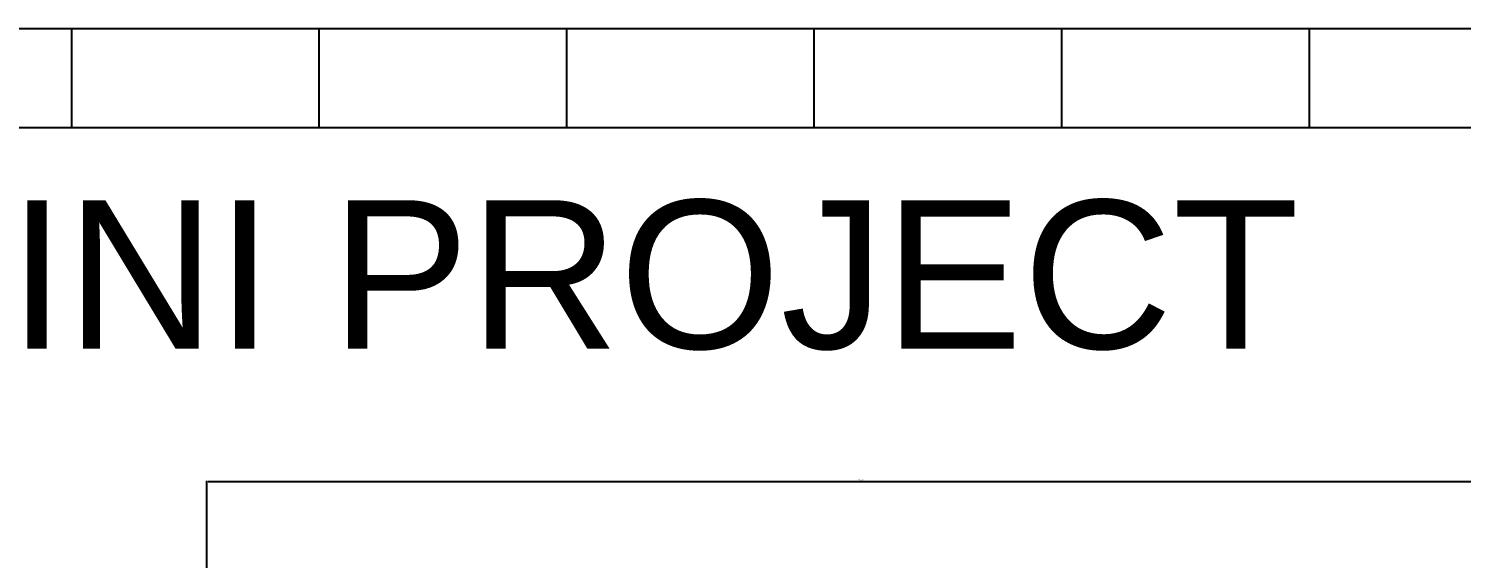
# Model space of a CAD drawing. Header units: millimetres. Extents: x 3561 to 10128, y 166 to 5150.
# Drawn here: x 5758 to 8652, y 4080 to 5150 of the extents above; entities that cross this region are included whole.
import ezdxf

# ---------------------------------------------------------------- set-up
doc = ezdxf.new("R2010")
doc.units = ezdxf.units.MM
doc.styles.get("Standard").update_dxf_attribs({"font": 'arial.ttf'})
doc.dimstyles.new('ISO-25', dxfattribs={"dimtxt": 2.5, "dimasz": 2.5, "dimexe": 1.25, "dimexo": 0.625, "dimtad": 1, "dimtxsty": 'Standard', "dimcen": 2.5, "dimadec": 0, "dimazin": 0, "dimtfac": 1, "dimtmove": 0, "dimatfit": 3, "dimfxl": 1, "dimarcsym": 0})

# ---------------------------------------------------------------- blocks, each defined once
blk = doc.blocks.new('*D34')
at = {"color": 0, "lineweight": -2, "transparency": 16777216}
for p, q in [((6117.9, 4059), (6117.9, 4236.1)), ((6120.4, 4234.9), (8757.1, 4234.9)), ((8759.6, 4059), (8759.6, 4236.1))]:
    blk.add_line(p, q, dxfattribs=at)
at = {"color": 0, "transparency": 16777216}
for points in [[(6120.4, 4235.3), (6120.4, 4234.5), (6117.9, 4234.9)], [(8757.1, 4235.3), (8757.1, 4234.5), (8759.6, 4234.9)]]:
    blk.add_solid(points, dxfattribs=at)
at = {"layer": 'Defpoints', "color": 0, "transparency": 16777216}
for p in [(8759.6, 4234.9), (6117.9, 4058.4), (8759.6, 4058.4)]:
    blk.add_point(p, dxfattribs=at)
at = {"color": 0, "transparency": 16777216, "insert": (7438.8, 4237), "char_height": 2.5, "attachment_point": 5}
blk.add_mtext('2641,7', dxfattribs=at)

msp = doc.modelspace()

# ---------------------------------------------------------------- linework, layer by layer
for p, q in [((5844.915, 4950.165), (5844.915, 5150.165)), ((6344.915, 4950.165), (6344.915, 5150.165)), ((6844.915, 4950.165), (6844.915, 5150.165)), ((6844.915, 4950.165), (6844.915, 5150.165)), ((7344.915, 4950.165), (7344.915, 5150.165)), ((7844.915, 4950.165), (7844.915, 5150.165)), ((8344.915, 4950.165), (8344.915, 5150.165))]:
    msp.add_line(p, q)
for points in [[(3561.401, 5150.165), (10128.429, 5150.165), (10128.429, 165.604), (3561.401, 165.604)], [(3761.401, 4950.165), (9928.429, 4950.165), (9928.429, 365.604), (3761.401, 365.604)]]:
    msp.add_lwpolyline(points, close=True)

# ---------------------------------------------------------------- texts
at = {"color": 2, "true_color": 0xf1eb1f}
msp.add_text('        MINI PROJECT', height=300, dxfattribs=at).set_placement((4436.376, 4503.409))

# ---------------------------------------------------------------- dimensions: what is measured, and where the dimension line sits
dim = msp.add_linear_dim(base=(8759.625, 4234.893), p1=(6117.928, 4058.407), p2=(8759.625, 4058.407), dimstyle='ISO-25')
dim.commit()
dim.dimension.update_dxf_attribs({"geometry": '*D34', "text_midpoint": (7438.777, 4237.02)})

doc.saveas('drawing.dxf')
